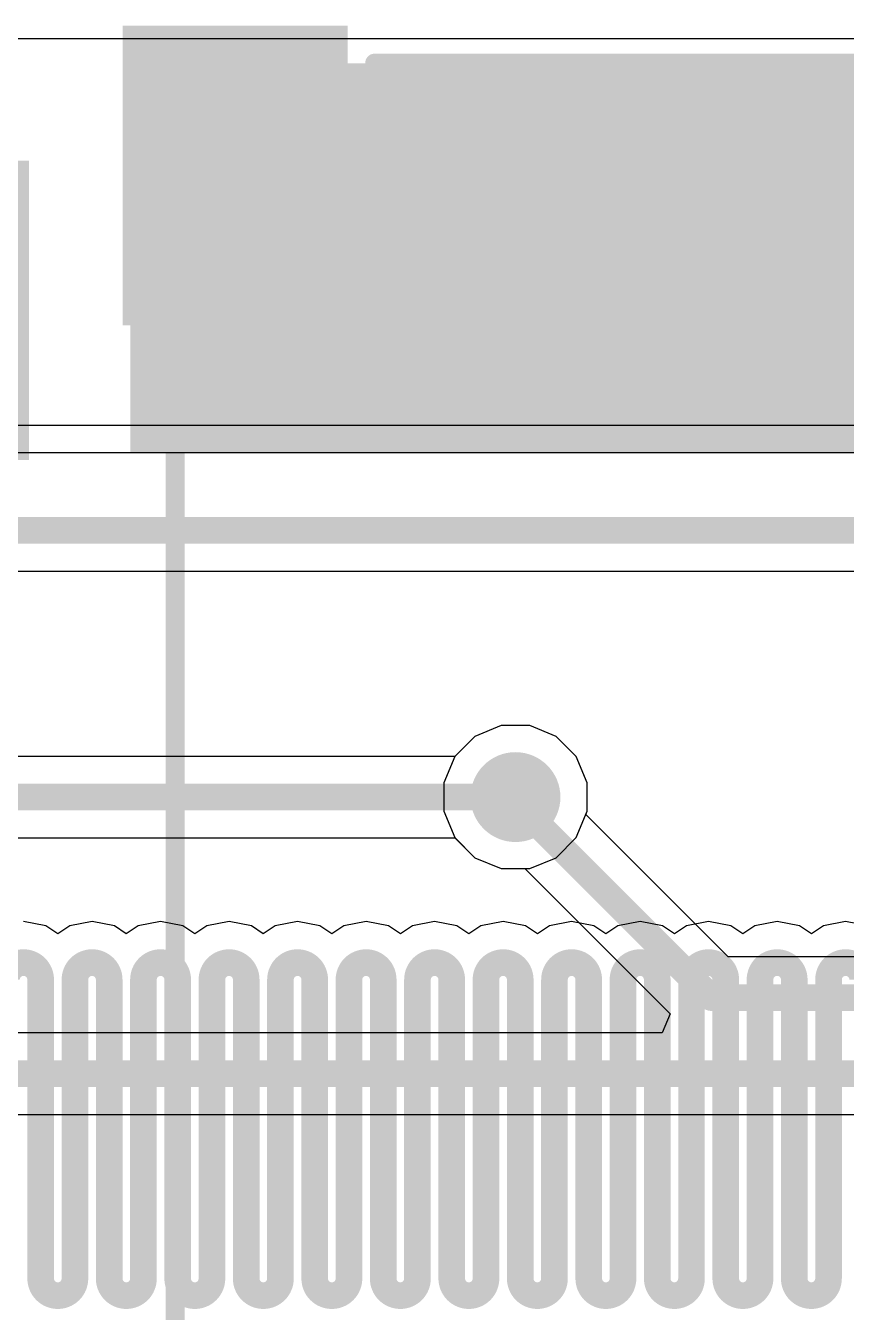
# Model space of a CAD drawing. Header units: inches. Extents: x -3 to 128, y -12 to 41.
# Drawn here: x 45.28 to 50.76, y 24.33 to 32.92 of the extents above; entities that cross this region are included whole.
import ezdxf

# ---------------------------------------------------------------- set-up
doc = ezdxf.new("R2010")
doc.units = ezdxf.units.IN
for name, color, linetype in [('Bottom Layer', 5, 'Continuous'), ('Layer 1', 16, 'Continuous'), ('Layer 2', 76, 'Continuous'), ('Top Layer', 1, 'Continuous'), ('Top Overlay', 2, 'Continuous'), ('Top Paste', 8, 'Continuous'), ('Top Solder', 216, 'Continuous'), ('Via Holes', 16, 'Continuous')]:
    doc.layers.add(name, color=color, linetype=linetype)

msp = doc.modelspace()

# ---------------------------------------------------------------- hatches: boundary and pattern name
at = {"layer": 'Bottom Layer'}
h = msp.add_hatch(color=5, dxfattribs=at)
edge = h.paths.add_edge_path()
edge.add_arc((48.5521, 27.7669), 0.3, 0, 360)
at = {"layer": 'Layer 1'}
h = msp.add_hatch(color=16, dxfattribs=at)
edge = h.paths.add_edge_path()
edge.add_arc((48.5521, 27.7669), 0.3, 0, 360)
at = {"layer": 'Layer 2'}
h = msp.add_hatch(color=76, dxfattribs=at)
edge = h.paths.add_edge_path()
edge.add_arc((48.5521, 27.7669), 0.3, 0, 360)
at = {"layer": 'Top Layer'}
for points in [[(47.3816, 30.967), (45.9816, 30.967), (45.9816, 32.867), (47.3816, 32.867)], [(60.5316, 32.667), (45.9816, 32.667), (45.9816, 30.067), (60.5316, 30.067)]]:
    msp.add_hatch(color=1, dxfattribs=at).paths.add_polyline_path(points)
h = msp.add_hatch(color=1, dxfattribs=at)
edge = h.paths.add_edge_path()
edge.add_arc((48.5521, 27.7669), 0.3, 0, 360)
at = {"layer": 'Top Paste'}
msp.add_hatch(color=8, dxfattribs=at).paths.add_polyline_path([(47.3816, 30.967), (45.9816, 30.967), (45.9816, 32.867), (47.3816, 32.867)])
at = {"layer": 'Top Solder'}
for points in [[(47.4316, 30.917), (45.9316, 30.917), (45.9316, 32.917), (47.4316, 32.917)], [(45.3046, 30.017), (43.8046, 30.017), (43.8046, 32.017), (45.3046, 32.017)]]:
    msp.add_hatch(color=216, dxfattribs=at).paths.add_polyline_path(points)
at = {"layer": 'Via Holes'}
h = msp.add_hatch(color=7, dxfattribs=at)
edge = h.paths.add_edge_path()
edge.add_arc((48.5521, 27.7669), 0.15, 0, 360)

# ---------------------------------------------------------------- linework, layer by layer
at = {"layer": 'Bottom Layer'}
for p, q in [((44.5928, 32.831), (58.7484, 32.831)), ((60.1808, 30.2483), (12.7877, 30.2483)), ((12.7877, 30.067), (60.1808, 30.067)), ((48.4571, 28.2447), (48.2815, 28.172)), ((48.6472, 28.2447), (48.4571, 28.2447)), ((48.8228, 28.172), (48.6472, 28.2447)), ((48.2815, 28.172), (48.1471, 28.0376)), ((48.9572, 28.0376), (48.8228, 28.172)), ((48.1471, 28.0376), (48.0743, 27.862)), ((49.0299, 27.862), (48.9572, 28.0376)), ((48.0743, 27.862), (48.0743, 27.6719)), ((49.0299, 27.6719), (49.0299, 27.862)), ((48.0743, 27.6719), (48.1471, 27.4963)), ((48.9572, 27.4963), (49.0299, 27.6719)), ((48.1471, 27.4963), (48.2815, 27.3619)), ((48.8228, 27.3619), (48.9572, 27.4963)), ((48.2815, 27.3619), (48.4571, 27.2892)), ((48.6472, 27.2892), (48.8228, 27.3619)), ((48.4571, 27.2892), (48.6472, 27.2892))]:
    msp.add_line(p, q, dxfattribs=at)
at = {"layer": 'Layer 1'}
for p, q in [((44.5928, 32.831), (58.7484, 32.831)), ((48.4571, 28.2447), (48.2815, 28.172)), ((48.6472, 28.2447), (48.4571, 28.2447)), ((48.8228, 28.172), (48.6472, 28.2447)), ((48.2815, 28.172), (48.1484, 28.0389)), ((48.9572, 28.0376), (48.8228, 28.172)), ((48.1484, 28.0389), (39.0817, 28.0389)), ((49.0299, 27.862), (48.9572, 28.0376)), ((49.0299, 27.6719), (49.0299, 27.862)), ((48.9572, 27.4963), (49.0299, 27.6719)), ((39.8611, 27.495), (48.1484, 27.495)), ((48.1484, 27.495), (48.2815, 27.3619)), ((48.8228, 27.3619), (48.9572, 27.4963)), ((48.2815, 27.3619), (48.4571, 27.2892)), ((48.6472, 27.2892), (48.8228, 27.3619)), ((48.4571, 27.2892), (48.6472, 27.2892)), ((45.4179, 26.9066), (45.2692, 26.9362)), ((45.4978, 26.8532), (45.4179, 26.9066)), ((45.5778, 26.9066), (45.4978, 26.8532)), ((45.7264, 26.9362), (45.5778, 26.9066)), ((45.8751, 26.9066), (45.7264, 26.9362)), ((45.955, 26.8532), (45.8751, 26.9066)), ((46.035, 26.9066), (45.955, 26.8532)), ((46.1836, 26.9362), (46.035, 26.9066)), ((46.3323, 26.9066), (46.1836, 26.9362)), ((46.4122, 26.8532), (46.3323, 26.9066)), ((46.4922, 26.9066), (46.4122, 26.8532)), ((46.6408, 26.9362), (46.4922, 26.9066)), ((46.7895, 26.9066), (46.6408, 26.9362)), ((46.8694, 26.8532), (46.7895, 26.9066)), ((46.9494, 26.9066), (46.8694, 26.8532)), ((47.098, 26.9362), (46.9494, 26.9066)), ((47.2467, 26.9066), (47.098, 26.9362)), ((47.3266, 26.8532), (47.2467, 26.9066)), ((47.4066, 26.9066), (47.3266, 26.8532)), ((47.5552, 26.9362), (47.4066, 26.9066)), ((47.7039, 26.9066), (47.5552, 26.9362)), ((47.7838, 26.8532), (47.7039, 26.9066)), ((47.8638, 26.9066), (47.7838, 26.8532)), ((48.0124, 26.9362), (47.8638, 26.9066)), ((48.1611, 26.9066), (48.0124, 26.9362)), ((48.241, 26.8532), (48.1611, 26.9066)), ((48.321, 26.9066), (48.241, 26.8532)), ((48.4696, 26.9362), (48.321, 26.9066)), ((48.6183, 26.9066), (48.4696, 26.9362)), ((48.6982, 26.8532), (48.6183, 26.9066)), ((48.7782, 26.9066), (48.6982, 26.8532)), ((48.9268, 26.9362), (48.7782, 26.9066)), ((49.0755, 26.9066), (48.9268, 26.9362)), ((49.1554, 26.8532), (49.0755, 26.9066)), ((49.2354, 26.9066), (49.1554, 26.8532)), ((49.384, 26.9362), (49.2354, 26.9066)), ((49.5327, 26.9066), (49.384, 26.9362)), ((49.6126, 26.8532), (49.5327, 26.9066)), ((49.6926, 26.9066), (49.6126, 26.8532)), ((49.8412, 26.9362), (49.6926, 26.9066)), ((49.9899, 26.9066), (49.8412, 26.9362)), ((50.0698, 26.8532), (49.9899, 26.9066)), ((50.1498, 26.9066), (50.0698, 26.8532)), ((50.2984, 26.9362), (50.1498, 26.9066)), ((50.4471, 26.9066), (50.2984, 26.9362)), ((50.527, 26.8532), (50.4471, 26.9066)), ((50.607, 26.9066), (50.527, 26.8532)), ((50.7556, 26.9362), (50.607, 26.9066)), ((50.9043, 26.9066), (50.7556, 26.9362))]:
    msp.add_line(p, q, dxfattribs=at)
for points in [[(39.0817, 27.7669, 0.1778, 0.1778, 0), (48.5521, 27.7669, 0.1778, 0.1778, 0)], [(45.1549, 26.5477, 0.1778, 0.1778, -1), (45.3835, 26.5477, 0.1778, 0.1778, 0)], [(45.6121, 26.5477, 0.1778, 0.1778, -1), (45.8407, 26.5477, 0.1778, 0.1778, 0)], [(46.0693, 26.5477, 0.1778, 0.1778, -1), (46.2979, 26.5477, 0.1778, 0.1778, 0)], [(46.5265, 26.5477, 0.1778, 0.1778, -1), (46.7551, 26.5477, 0.1778, 0.1778, 0)], [(46.9837, 26.5477, 0.1778, 0.1778, -1), (47.2123, 26.5477, 0.1778, 0.1778, 0)], [(47.4409, 26.5477, 0.1778, 0.1778, -1), (47.6695, 26.5477, 0.1778, 0.1778, 0)], [(47.8981, 26.5477, 0.1778, 0.1778, -1), (48.1267, 26.5477, 0.1778, 0.1778, 0)], [(48.3553, 26.5477, 0.1778, 0.1778, -1), (48.5839, 26.5477, 0.1778, 0.1778, 0)], [(48.8125, 26.5477, 0.1778, 0.1778, -1), (49.0411, 26.5477, 0.1778, 0.1778, 0)], [(49.2697, 26.5477, 0.1778, 0.1778, -1), (49.4983, 26.5477, 0.1778, 0.1778, 0)], [(49.7269, 26.5477, 0.1778, 0.1778, -1), (49.9555, 26.5477, 0.1778, 0.1778, 0)], [(50.1841, 26.5477, 0.1778, 0.1778, -1), (50.4127, 26.5477, 0.1778, 0.1778, 0)], [(50.6413, 26.5477, 0.1778, 0.1778, -1), (50.8699, 26.5477, 0.1778, 0.1778, 0)], [(45.3835, 24.5526, 0.1778, 0.1778, 0), (45.3835, 26.5477, 0.1778, 0.1778, 0)], [(45.6121, 24.5526, 0.1778, 0.1778, 0), (45.6121, 26.5477, 0.1778, 0.1778, 0)], [(45.8407, 24.5526, 0.1778, 0.1778, 0), (45.8407, 26.5477, 0.1778, 0.1778, 0)], [(46.0693, 24.5526, 0.1778, 0.1778, 0), (46.0693, 26.5477, 0.1778, 0.1778, 0)], [(46.2979, 24.5526, 0.1778, 0.1778, 0), (46.2979, 26.5477, 0.1778, 0.1778, 0)], [(46.5265, 24.5526, 0.1778, 0.1778, 0), (46.5265, 26.5477, 0.1778, 0.1778, 0)], [(46.7551, 24.5526, 0.1778, 0.1778, 0), (46.7551, 26.5477, 0.1778, 0.1778, 0)], [(46.9837, 24.5526, 0.1778, 0.1778, 0), (46.9837, 26.5477, 0.1778, 0.1778, 0)], [(47.2123, 24.5526, 0.1778, 0.1778, 0), (47.2123, 26.5477, 0.1778, 0.1778, 0)], [(47.4409, 24.5526, 0.1778, 0.1778, 0), (47.4409, 26.5477, 0.1778, 0.1778, 0)], [(47.6695, 24.5526, 0.1778, 0.1778, 0), (47.6695, 26.5477, 0.1778, 0.1778, 0)], [(47.8981, 24.5526, 0.1778, 0.1778, 0), (47.8981, 26.5477, 0.1778, 0.1778, 0)], [(48.1267, 24.5526, 0.1778, 0.1778, 0), (48.1267, 26.5477, 0.1778, 0.1778, 0)], [(48.3553, 24.5526, 0.1778, 0.1778, 0), (48.3553, 26.5477, 0.1778, 0.1778, 0)], [(48.5839, 24.5526, 0.1778, 0.1778, 0), (48.5839, 26.5477, 0.1778, 0.1778, 0)], [(48.8125, 24.5526, 0.1778, 0.1778, 0), (48.8125, 26.5477, 0.1778, 0.1778, 0)], [(49.0411, 24.5526, 0.1778, 0.1778, 0), (49.0411, 26.5477, 0.1778, 0.1778, 0)], [(49.2697, 24.5526, 0.1778, 0.1778, 0), (49.2697, 26.5477, 0.1778, 0.1778, 0)], [(49.4983, 24.5526, 0.1778, 0.1778, 0), (49.4983, 26.5477, 0.1778, 0.1778, 0)], [(49.7269, 24.5526, 0.1778, 0.1778, 0), (49.7269, 26.5477, 0.1778, 0.1778, 0)], [(49.9555, 24.5526, 0.1778, 0.1778, 0), (49.9555, 26.5477, 0.1778, 0.1778, 0)], [(50.1841, 24.5526, 0.1778, 0.1778, 0), (50.1841, 26.5477, 0.1778, 0.1778, 0)], [(50.4127, 24.5526, 0.1778, 0.1778, 0), (50.4127, 26.5477, 0.1778, 0.1778, 0)], [(50.6413, 24.5526, 0.1778, 0.1778, 0), (50.6413, 26.5477, 0.1778, 0.1778, 0)], [(45.6121, 24.5526, 0.1778, 0.1778, -1), (45.3835, 24.5526, 0.1778, 0.1778, 0)], [(46.0693, 24.5526, 0.1778, 0.1778, -1), (45.8407, 24.5526, 0.1778, 0.1778, 0)], [(46.5265, 24.5526, 0.1778, 0.1778, -1), (46.2979, 24.5526, 0.1778, 0.1778, 0)], [(46.9837, 24.5526, 0.1778, 0.1778, -1), (46.7551, 24.5526, 0.1778, 0.1778, 0)], [(47.4409, 24.5526, 0.1778, 0.1778, -1), (47.2123, 24.5526, 0.1778, 0.1778, 0)], [(47.8981, 24.5526, 0.1778, 0.1778, -1), (47.6695, 24.5526, 0.1778, 0.1778, 0)], [(48.3553, 24.5526, 0.1778, 0.1778, -1), (48.1267, 24.5526, 0.1778, 0.1778, 0)], [(48.8125, 24.5526, 0.1778, 0.1778, -1), (48.5839, 24.5526, 0.1778, 0.1778, 0)], [(49.2697, 24.5526, 0.1778, 0.1778, -1), (49.0411, 24.5526, 0.1778, 0.1778, 0)], [(49.7269, 24.5526, 0.1778, 0.1778, -1), (49.4983, 24.5526, 0.1778, 0.1778, 0)], [(50.1841, 24.5526, 0.1778, 0.1778, -1), (49.9555, 24.5526, 0.1778, 0.1778, 0)], [(50.6413, 24.5526, 0.1778, 0.1778, -1), (50.4127, 24.5526, 0.1778, 0.1778, 0)]]:
    msp.add_lwpolyline(points, format="xyseb", dxfattribs=at)
for points in [[(48.5077, 27.7669, 0.0889, 0.0889, 1), (48.5966, 27.7669, 0.0889, 0.0889, 1)], [(45.3391, 26.5477, 0.0889, 0.0889, 1), (45.428, 26.5477, 0.0889, 0.0889, 1)], [(45.3391, 26.5477, 0.0889, 0.0889, 1), (45.428, 26.5477, 0.0889, 0.0889, 1)], [(45.5677, 26.5477, 0.0889, 0.0889, 1), (45.6566, 26.5477, 0.0889, 0.0889, 1)], [(45.5677, 26.5477, 0.0889, 0.0889, 1), (45.6566, 26.5477, 0.0889, 0.0889, 1)], [(45.7963, 26.5477, 0.0889, 0.0889, 1), (45.8852, 26.5477, 0.0889, 0.0889, 1)], [(45.7963, 26.5477, 0.0889, 0.0889, 1), (45.8852, 26.5477, 0.0889, 0.0889, 1)], [(46.0249, 26.5477, 0.0889, 0.0889, 1), (46.1138, 26.5477, 0.0889, 0.0889, 1)], [(46.0249, 26.5477, 0.0889, 0.0889, 1), (46.1138, 26.5477, 0.0889, 0.0889, 1)], [(46.2535, 26.5477, 0.0889, 0.0889, 1), (46.3424, 26.5477, 0.0889, 0.0889, 1)], [(46.2535, 26.5477, 0.0889, 0.0889, 1), (46.3424, 26.5477, 0.0889, 0.0889, 1)], [(46.4821, 26.5477, 0.0889, 0.0889, 1), (46.571, 26.5477, 0.0889, 0.0889, 1)], [(46.4821, 26.5477, 0.0889, 0.0889, 1), (46.571, 26.5477, 0.0889, 0.0889, 1)], [(46.7107, 26.5477, 0.0889, 0.0889, 1), (46.7996, 26.5477, 0.0889, 0.0889, 1)], [(46.7107, 26.5477, 0.0889, 0.0889, 1), (46.7996, 26.5477, 0.0889, 0.0889, 1)], [(46.9393, 26.5477, 0.0889, 0.0889, 1), (47.0282, 26.5477, 0.0889, 0.0889, 1)], [(46.9393, 26.5477, 0.0889, 0.0889, 1), (47.0282, 26.5477, 0.0889, 0.0889, 1)], [(47.1679, 26.5477, 0.0889, 0.0889, 1), (47.2568, 26.5477, 0.0889, 0.0889, 1)], [(47.1679, 26.5477, 0.0889, 0.0889, 1), (47.2568, 26.5477, 0.0889, 0.0889, 1)], [(47.3965, 26.5477, 0.0889, 0.0889, 1), (47.4854, 26.5477, 0.0889, 0.0889, 1)], [(47.3965, 26.5477, 0.0889, 0.0889, 1), (47.4854, 26.5477, 0.0889, 0.0889, 1)], [(47.6251, 26.5477, 0.0889, 0.0889, 1), (47.714, 26.5477, 0.0889, 0.0889, 1)], [(47.6251, 26.5477, 0.0889, 0.0889, 1), (47.714, 26.5477, 0.0889, 0.0889, 1)], [(47.8537, 26.5477, 0.0889, 0.0889, 1), (47.9426, 26.5477, 0.0889, 0.0889, 1)], [(47.8537, 26.5477, 0.0889, 0.0889, 1), (47.9426, 26.5477, 0.0889, 0.0889, 1)], [(48.0823, 26.5477, 0.0889, 0.0889, 1), (48.1712, 26.5477, 0.0889, 0.0889, 1)], [(48.0823, 26.5477, 0.0889, 0.0889, 1), (48.1712, 26.5477, 0.0889, 0.0889, 1)], [(48.3109, 26.5477, 0.0889, 0.0889, 1), (48.3998, 26.5477, 0.0889, 0.0889, 1)], [(48.3109, 26.5477, 0.0889, 0.0889, 1), (48.3998, 26.5477, 0.0889, 0.0889, 1)], [(48.5395, 26.5477, 0.0889, 0.0889, 1), (48.6284, 26.5477, 0.0889, 0.0889, 1)], [(48.5395, 26.5477, 0.0889, 0.0889, 1), (48.6284, 26.5477, 0.0889, 0.0889, 1)], [(48.7681, 26.5477, 0.0889, 0.0889, 1), (48.857, 26.5477, 0.0889, 0.0889, 1)], [(48.7681, 26.5477, 0.0889, 0.0889, 1), (48.857, 26.5477, 0.0889, 0.0889, 1)], [(48.9967, 26.5477, 0.0889, 0.0889, 1), (49.0856, 26.5477, 0.0889, 0.0889, 1)], [(48.9967, 26.5477, 0.0889, 0.0889, 1), (49.0856, 26.5477, 0.0889, 0.0889, 1)], [(49.2253, 26.5477, 0.0889, 0.0889, 1), (49.3142, 26.5477, 0.0889, 0.0889, 1)], [(49.2253, 26.5477, 0.0889, 0.0889, 1), (49.3142, 26.5477, 0.0889, 0.0889, 1)], [(49.4539, 26.5477, 0.0889, 0.0889, 1), (49.5428, 26.5477, 0.0889, 0.0889, 1)], [(49.4539, 26.5477, 0.0889, 0.0889, 1), (49.5428, 26.5477, 0.0889, 0.0889, 1)], [(49.6825, 26.5477, 0.0889, 0.0889, 1), (49.7714, 26.5477, 0.0889, 0.0889, 1)], [(49.6825, 26.5477, 0.0889, 0.0889, 1), (49.7714, 26.5477, 0.0889, 0.0889, 1)], [(49.9111, 26.5477, 0.0889, 0.0889, 1), (50, 26.5477, 0.0889, 0.0889, 1)], [(49.9111, 26.5477, 0.0889, 0.0889, 1), (50, 26.5477, 0.0889, 0.0889, 1)], [(50.1397, 26.5477, 0.0889, 0.0889, 1), (50.2286, 26.5477, 0.0889, 0.0889, 1)], [(50.1397, 26.5477, 0.0889, 0.0889, 1), (50.2286, 26.5477, 0.0889, 0.0889, 1)], [(50.3683, 26.5477, 0.0889, 0.0889, 1), (50.4572, 26.5477, 0.0889, 0.0889, 1)], [(50.3683, 26.5477, 0.0889, 0.0889, 1), (50.4572, 26.5477, 0.0889, 0.0889, 1)], [(50.5969, 26.5477, 0.0889, 0.0889, 1), (50.6858, 26.5477, 0.0889, 0.0889, 1)], [(50.5969, 26.5477, 0.0889, 0.0889, 1), (50.6858, 26.5477, 0.0889, 0.0889, 1)], [(45.3391, 24.5526, 0.0889, 0.0889, 1), (45.428, 24.5526, 0.0889, 0.0889, 1)], [(45.3391, 24.5526, 0.0889, 0.0889, 1), (45.428, 24.5526, 0.0889, 0.0889, 1)], [(45.5677, 24.5526, 0.0889, 0.0889, 1), (45.6566, 24.5526, 0.0889, 0.0889, 1)], [(45.5677, 24.5526, 0.0889, 0.0889, 1), (45.6566, 24.5526, 0.0889, 0.0889, 1)], [(45.7963, 24.5526, 0.0889, 0.0889, 1), (45.8852, 24.5526, 0.0889, 0.0889, 1)], [(45.7963, 24.5526, 0.0889, 0.0889, 1), (45.8852, 24.5526, 0.0889, 0.0889, 1)], [(46.0249, 24.5526, 0.0889, 0.0889, 1), (46.1138, 24.5526, 0.0889, 0.0889, 1)], [(46.0249, 24.5526, 0.0889, 0.0889, 1), (46.1138, 24.5526, 0.0889, 0.0889, 1)], [(46.2535, 24.5526, 0.0889, 0.0889, 1), (46.3424, 24.5526, 0.0889, 0.0889, 1)], [(46.2535, 24.5526, 0.0889, 0.0889, 1), (46.3424, 24.5526, 0.0889, 0.0889, 1)], [(46.4821, 24.5526, 0.0889, 0.0889, 1), (46.571, 24.5526, 0.0889, 0.0889, 1)], [(46.4821, 24.5526, 0.0889, 0.0889, 1), (46.571, 24.5526, 0.0889, 0.0889, 1)], [(46.7107, 24.5526, 0.0889, 0.0889, 1), (46.7996, 24.5526, 0.0889, 0.0889, 1)], [(46.7107, 24.5526, 0.0889, 0.0889, 1), (46.7996, 24.5526, 0.0889, 0.0889, 1)], [(46.9393, 24.5526, 0.0889, 0.0889, 1), (47.0282, 24.5526, 0.0889, 0.0889, 1)], [(46.9393, 24.5526, 0.0889, 0.0889, 1), (47.0282, 24.5526, 0.0889, 0.0889, 1)], [(47.1679, 24.5526, 0.0889, 0.0889, 1), (47.2568, 24.5526, 0.0889, 0.0889, 1)], [(47.1679, 24.5526, 0.0889, 0.0889, 1), (47.2568, 24.5526, 0.0889, 0.0889, 1)], [(47.3965, 24.5526, 0.0889, 0.0889, 1), (47.4854, 24.5526, 0.0889, 0.0889, 1)], [(47.3965, 24.5526, 0.0889, 0.0889, 1), (47.4854, 24.5526, 0.0889, 0.0889, 1)], [(47.6251, 24.5526, 0.0889, 0.0889, 1), (47.714, 24.5526, 0.0889, 0.0889, 1)], [(47.6251, 24.5526, 0.0889, 0.0889, 1), (47.714, 24.5526, 0.0889, 0.0889, 1)], [(47.8537, 24.5526, 0.0889, 0.0889, 1), (47.9426, 24.5526, 0.0889, 0.0889, 1)], [(47.8537, 24.5526, 0.0889, 0.0889, 1), (47.9426, 24.5526, 0.0889, 0.0889, 1)], [(48.0823, 24.5526, 0.0889, 0.0889, 1), (48.1712, 24.5526, 0.0889, 0.0889, 1)], [(48.0823, 24.5526, 0.0889, 0.0889, 1), (48.1712, 24.5526, 0.0889, 0.0889, 1)], [(48.3109, 24.5526, 0.0889, 0.0889, 1), (48.3998, 24.5526, 0.0889, 0.0889, 1)], [(48.3109, 24.5526, 0.0889, 0.0889, 1), (48.3998, 24.5526, 0.0889, 0.0889, 1)], [(48.5395, 24.5526, 0.0889, 0.0889, 1), (48.6284, 24.5526, 0.0889, 0.0889, 1)], [(48.5395, 24.5526, 0.0889, 0.0889, 1), (48.6284, 24.5526, 0.0889, 0.0889, 1)], [(48.7681, 24.5526, 0.0889, 0.0889, 1), (48.857, 24.5526, 0.0889, 0.0889, 1)], [(48.7681, 24.5526, 0.0889, 0.0889, 1), (48.857, 24.5526, 0.0889, 0.0889, 1)], [(48.9967, 24.5526, 0.0889, 0.0889, 1), (49.0856, 24.5526, 0.0889, 0.0889, 1)], [(48.9967, 24.5526, 0.0889, 0.0889, 1), (49.0856, 24.5526, 0.0889, 0.0889, 1)], [(49.2253, 24.5526, 0.0889, 0.0889, 1), (49.3142, 24.5526, 0.0889, 0.0889, 1)], [(49.2253, 24.5526, 0.0889, 0.0889, 1), (49.3142, 24.5526, 0.0889, 0.0889, 1)], [(49.4539, 24.5526, 0.0889, 0.0889, 1), (49.5428, 24.5526, 0.0889, 0.0889, 1)], [(49.4539, 24.5526, 0.0889, 0.0889, 1), (49.5428, 24.5526, 0.0889, 0.0889, 1)], [(49.6825, 24.5526, 0.0889, 0.0889, 1), (49.7714, 24.5526, 0.0889, 0.0889, 1)], [(49.6825, 24.5526, 0.0889, 0.0889, 1), (49.7714, 24.5526, 0.0889, 0.0889, 1)], [(49.9111, 24.5526, 0.0889, 0.0889, 1), (50, 24.5526, 0.0889, 0.0889, 1)], [(49.9111, 24.5526, 0.0889, 0.0889, 1), (50, 24.5526, 0.0889, 0.0889, 1)], [(50.1397, 24.5526, 0.0889, 0.0889, 1), (50.2286, 24.5526, 0.0889, 0.0889, 1)], [(50.1397, 24.5526, 0.0889, 0.0889, 1), (50.2286, 24.5526, 0.0889, 0.0889, 1)], [(50.3683, 24.5526, 0.0889, 0.0889, 1), (50.4572, 24.5526, 0.0889, 0.0889, 1)], [(50.3683, 24.5526, 0.0889, 0.0889, 1), (50.4572, 24.5526, 0.0889, 0.0889, 1)], [(50.5969, 24.5526, 0.0889, 0.0889, 1), (50.6858, 24.5526, 0.0889, 0.0889, 1)], [(50.5969, 24.5526, 0.0889, 0.0889, 1), (50.6858, 24.5526, 0.0889, 0.0889, 1)]]:
    msp.add_lwpolyline(points, format="xyseb", close=True, dxfattribs=at)
at = {"layer": 'Layer 2'}
for p, q in [((45.2615, 32.831), (58.3826, 32.831)), ((48.4571, 28.2447), (48.2815, 28.172)), ((48.6472, 28.2447), (48.4571, 28.2447)), ((48.8228, 28.172), (48.6472, 28.2447)), ((48.2815, 28.172), (48.1471, 28.0376)), ((48.9572, 28.0376), (48.8228, 28.172)), ((48.1471, 28.0376), (48.0743, 27.862)), ((49.0299, 27.862), (48.9572, 28.0376)), ((48.0743, 27.862), (48.0743, 27.6719)), ((49.0299, 27.6719), (49.0299, 27.862)), ((48.0743, 27.6719), (48.1471, 27.4963)), ((48.9572, 27.4963), (49.0299, 27.6719)), ((48.1471, 27.4963), (48.2815, 27.3619)), ((48.8228, 27.3619), (48.9572, 27.4963)), ((48.2815, 27.3619), (48.4571, 27.2892)), ((48.6472, 27.2892), (48.8228, 27.3619)), ((48.4571, 27.2892), (48.6472, 27.2892))]:
    msp.add_line(p, q, dxfattribs=at)
at = {"layer": 'Top Layer'}
for p, q in [((43.168, 29.2753), (51.8912, 29.2753)), ((48.4571, 28.2447), (48.2815, 28.172)), ((48.6472, 28.2447), (48.4571, 28.2447)), ((48.8228, 28.172), (48.6472, 28.2447)), ((48.2815, 28.172), (48.1471, 28.0376)), ((48.9572, 28.0376), (48.8228, 28.172)), ((48.1471, 28.0376), (48.0743, 27.862)), ((49.0299, 27.862), (48.9572, 28.0376)), ((48.0743, 27.862), (48.0743, 27.6719)), ((49.0299, 27.6719), (49.0299, 27.862)), ((48.0743, 27.6719), (48.1471, 27.4963)), ((49.0212, 27.6508), (49.0299, 27.6719)), ((49.9717, 26.7003), (49.0212, 27.6508)), ((48.1471, 27.4963), (48.2815, 27.3619)), ((48.2815, 27.3619), (48.4571, 27.2892)), ((48.4571, 27.2892), (48.6137, 27.2892)), ((48.6137, 27.2892), (49.584, 26.3189)), ((52.7357, 26.7003), (49.9717, 26.7003)), ((49.584, 26.3189), (49.5314, 26.1919)), ((49.5314, 26.1919), (41.2523, 26.1919)), ((10.7943, 25.648), (54.9319, 25.648))]:
    msp.add_line(p, q, dxfattribs=at)
for points in [[(42.9966, 29.5472, 0.1778, 0.1778, 0), (57.6622, 29.5472, 0.1778, 0.1778, 0)], [(48.5521, 27.7353, 0.1778, 0.1778, 0), (48.5521, 27.7669, 0.1778, 0.1778, 0)], [(48.5521, 27.7353, 0.1778, 0.1778, 0), (49.8591, 26.4283, 0.1778, 0.1778, 0)], [(49.8591, 26.4283, 0.1778, 0.1778, 0), (52.9553, 26.4283, 0.1778, 0.1778, 0)], [(25.9246, 25.9199, 0.1778, 0.1778, 0), (54.9319, 25.9199, 0.1778, 0.1778, 0)]]:
    msp.add_lwpolyline(points, format="xyseb", dxfattribs=at)
for points in [[(48.5077, 27.7669, 0.0889, 0.0889, 1), (48.5966, 27.7669, 0.0889, 0.0889, 1)], [(48.5077, 27.7353, 0.0889, 0.0889, 1), (48.5966, 27.7353, 0.0889, 0.0889, 1)], [(48.5077, 27.7353, 0.0889, 0.0889, 1), (48.5966, 27.7353, 0.0889, 0.0889, 1)], [(49.8147, 26.4283, 0.0889, 0.0889, 1), (49.9036, 26.4283, 0.0889, 0.0889, 1)], [(49.8147, 26.4283, 0.0889, 0.0889, 1), (49.9036, 26.4283, 0.0889, 0.0889, 1)]]:
    msp.add_lwpolyline(points, format="xyseb", close=True, dxfattribs=at)
at = {"layer": 'Top Overlay'}
for points in [[(47.6127, 32.667, 0.127, 0.127, 0), (60.1526, 32.667, 0.127, 0.127, 0)], [(46.2816, 17.4659, 0.127, 0.127, 0), (46.2816, 30.7359, 0.127, 0.127, 0)]]:
    msp.add_lwpolyline(points, format="xyseb", dxfattribs=at)
for points in [[(47.581, 32.667, 0.0635, 0.0635, 1), (47.6445, 32.667, 0.0635, 0.0635, 1)], [(46.2498, 30.7359, 0.0635, 0.0635, 1), (46.3133, 30.7359, 0.0635, 0.0635, 1)]]:
    msp.add_lwpolyline(points, format="xyseb", close=True, dxfattribs=at)

doc.saveas('drawing.dxf')
